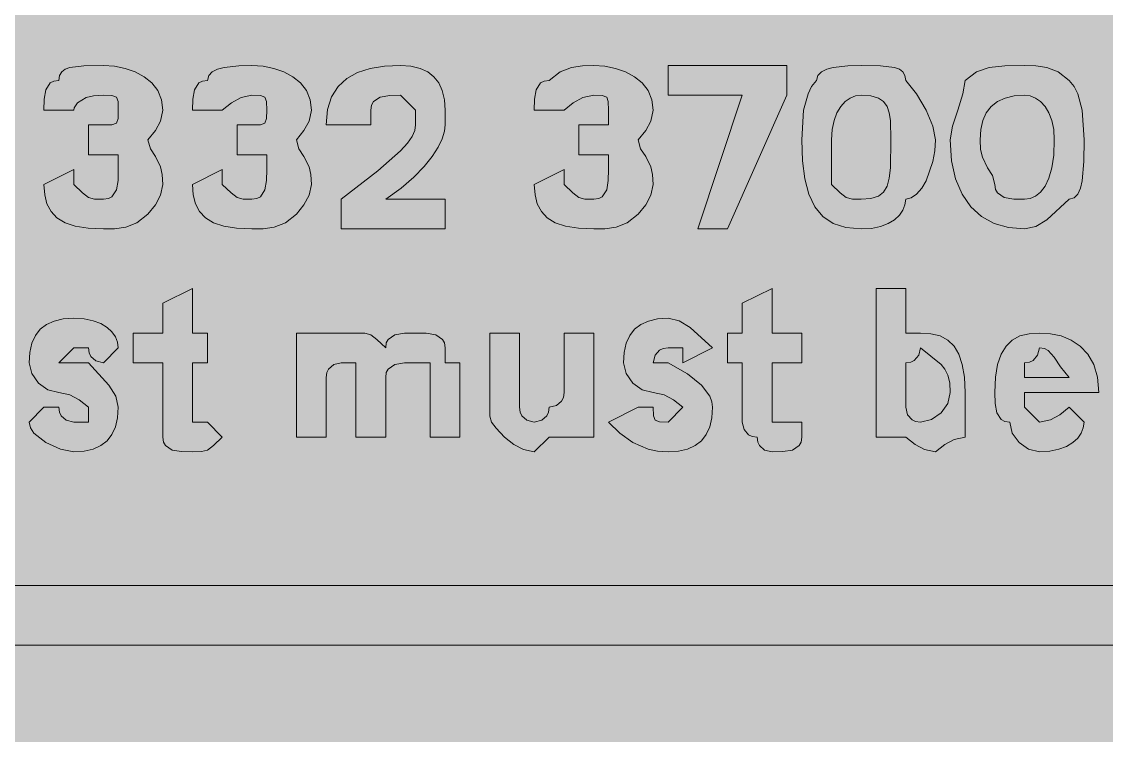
# Model space of a CAD drawing. Header units: metres. Extents: x 9 to 558, y 11 to 260.
# Drawn here: x 366.2 to 453.8, y 133.6 to 191.2 of the extents above; entities that cross this region are included whole.
import ezdxf

# ---------------------------------------------------------------- set-up
doc = ezdxf.new("R2010")
doc.units = ezdxf.units.M
doc.layers.add('FILL_BLACK_000000', color=7, linetype='Continuous', true_color=0x000000)
doc.layers.add('FILL_YELLOW_FFFF00', color=7, linetype='Continuous', true_color=0xffff00)

msp = doc.modelspace()

# ---------------------------------------------------------------- hatches: boundary and pattern name
at = {"layer": 'FILL_BLACK_000000', "true_color": 0x000000}
h = msp.add_hatch(color=7, dxfattribs=at)
h.dxf.hatch_style = 1
h.paths.add_polyline_path([(371.57, 174.54), (370.54, 174.7), (369.71, 174.99), (369.06, 175.38), (368.58, 175.89), (368.25, 176.5), (368.07, 177.24), (368.01, 178.08), (370.41, 179.28), (370.41, 178.08), (371.12, 177.39), (371.61, 177.03), (372.1, 176.9), (372.81, 176.88), (373.21, 176.93), (373.5, 177.09), (373.86, 177.63), (373.99, 178.4), (374.01, 179.28), (374.01, 180.48), (372.81, 180.48), (371.61, 180.48), (371.61, 182.88), (372.81, 182.88), (373.5, 182.9), (373.86, 183.03), (373.99, 183.39), (374.01, 184.08), (373.99, 184.77), (373.86, 185.13), (373.5, 185.26), (372.81, 185.28), (372.02, 185.23), (371.42, 185.09), (370.71, 184.68), (370.45, 184.27), (370.41, 184.08), (368.01, 184.08), (368.03, 184.96), (368.16, 185.73), (368.52, 186.27), (368.81, 186.43), (369.21, 186.48), (369.27, 186.88), (369.44, 187.17), (369.72, 187.39), (370.11, 187.53), (371.23, 187.66), (372.81, 187.68), (373.71, 187.62), (374.57, 187.45), (375.38, 187.17), (376.11, 186.78), (376.72, 186.27), (377.2, 185.65), (377.5, 184.92), (377.61, 184.08), (377.42, 183.2), (377.01, 182.43), (376.41, 181.68), (376.6, 180.95), (377.01, 180.33), (377.42, 179.49), (377.56, 178.87), (377.61, 178.08), (377.42, 177.2), (377.01, 176.43), (376.41, 175.68), (375.51, 174.99), (374.61, 174.63), (373.71, 174.5), (372.81, 174.48), (371.57, 174.54)])
h = msp.add_hatch(color=7, dxfattribs=at)
h.dxf.hatch_style = 1
h.paths.add_polyline_path([(383.57, 174.54), (382.54, 174.7), (381.71, 174.99), (381.06, 175.38), (380.58, 175.89), (380.25, 176.5), (380.07, 177.24), (380.01, 178.08), (382.41, 179.28), (382.41, 178.08), (383.12, 177.39), (383.61, 177.03), (384.1, 176.9), (384.81, 176.88), (385.21, 176.93), (385.5, 177.09), (385.86, 177.63), (385.99, 178.4), (386.01, 179.28), (386.01, 180.48), (384.81, 180.48), (383.61, 180.48), (383.61, 182.88), (384.81, 182.88), (385.5, 182.9), (385.86, 183.03), (385.99, 183.39), (386.01, 184.08), (385.99, 184.77), (385.86, 185.13), (385.5, 185.26), (384.81, 185.28), (383.93, 185.09), (383.16, 184.68), (382.41, 184.08), (380.01, 184.08), (380.03, 184.96), (380.16, 185.73), (380.52, 186.27), (380.81, 186.43), (381.21, 186.48), (381.32, 186.88), (381.6, 187.17), (382.03, 187.39), (382.56, 187.53), (383.74, 187.66), (384.81, 187.68), (385.71, 187.62), (386.57, 187.45), (387.38, 187.17), (388.11, 186.78), (388.72, 186.27), (389.2, 185.65), (389.5, 184.92), (389.61, 184.08), (389.42, 183.2), (389.01, 182.43), (388.41, 181.68), (388.6, 180.95), (389.01, 180.33), (389.42, 179.49), (389.56, 178.87), (389.61, 178.08), (389.42, 177.2), (389.01, 176.43), (388.41, 175.68), (387.51, 174.99), (386.61, 174.63), (385.71, 174.5), (384.81, 174.48), (383.57, 174.54)])
h = msp.add_hatch(color=7, dxfattribs=at)
h.dxf.hatch_style = 1
h.paths.add_polyline_path([(400.41, 176.88), (400.41, 174.48), (392.01, 174.48), (392.01, 176.88), (394.97, 179.17), (396.81, 180.78), (397.38, 181.4), (397.75, 181.94), (397.95, 182.43), (398.01, 182.88), (398.01, 184.08), (396.81, 185.28), (395.93, 185.26), (395.16, 185.13), (394.62, 184.77), (394.46, 184.48), (394.41, 184.08), (394.41, 182.88), (390.81, 182.88), (390.92, 184.12), (391.24, 185.15), (391.76, 185.98), (392.46, 186.63), (393.33, 187.11), (394.35, 187.44), (395.52, 187.62), (396.81, 187.68), (397.65, 187.62), (398.38, 187.45), (399, 187.17), (399.51, 186.78), (399.9, 186.27), (400.18, 185.65), (400.35, 184.92), (400.41, 184.08), (400.41, 182.88), (400.35, 182.38), (400.17, 181.77), (399.84, 181.09), (399.36, 180.33), (398.71, 179.52), (397.88, 178.66), (396.85, 177.78), (395.61, 176.88), (400.41, 176.88)])
h = msp.add_hatch(color=7, dxfattribs=at)
h.dxf.hatch_style = 1
h.paths.add_polyline_path([(411.17, 174.54), (410.14, 174.7), (409.31, 174.99), (408.66, 175.38), (408.18, 175.89), (407.85, 176.5), (407.67, 177.24), (407.61, 178.08), (410.01, 179.28), (410.01, 178.08), (410.72, 177.39), (411.21, 177.03), (411.7, 176.9), (412.41, 176.88), (412.81, 176.93), (413.1, 177.09), (413.46, 177.63), (413.59, 178.4), (413.61, 179.28), (413.61, 180.48), (411.21, 180.48), (411.21, 182.88), (413.61, 182.88), (413.61, 184.08), (413.59, 184.77), (413.46, 185.13), (413.1, 185.26), (412.41, 185.28), (411.53, 185.09), (410.76, 184.68), (410.01, 184.08), (407.61, 184.08), (407.63, 184.96), (407.76, 185.73), (408.12, 186.27), (408.41, 186.43), (408.81, 186.48), (409.71, 187.17), (410.61, 187.53), (411.51, 187.66), (412.41, 187.68), (413.31, 187.62), (414.17, 187.45), (414.98, 187.17), (415.71, 186.78), (416.32, 186.27), (416.8, 185.65), (417.1, 184.92), (417.21, 184.08), (417.02, 183.2), (416.61, 182.43), (416.01, 181.68), (416.2, 180.95), (416.61, 180.33), (417.02, 179.49), (417.16, 178.87), (417.21, 178.08), (417.02, 177.2), (416.61, 176.43), (416.01, 175.68), (415.11, 174.99), (414.21, 174.63), (413.31, 174.5), (412.41, 174.48), (411.17, 174.54)])
h = msp.add_hatch(color=7, dxfattribs=at)
h.dxf.hatch_style = 1
h.paths.add_polyline_path([(424.41, 185.28), (418.41, 185.28), (418.41, 187.68), (428.01, 187.68), (428.01, 185.28), (423.21, 174.48), (420.81, 174.48), (424.41, 185.28)])
h = msp.add_hatch(color=7, dxfattribs=at)
h.dxf.hatch_style = 1
h.paths.add_polyline_path([(439.8, 179.92), (439.26, 178.38), (438.9, 177.77), (438.49, 177.29), (438.06, 176.99), (437.61, 176.88), (437.55, 176.43), (437.38, 176), (437.1, 175.59), (436.71, 175.23), (436.2, 174.92), (435.58, 174.69), (434.85, 174.53), (434.01, 174.48), (432.77, 174.59), (431.74, 174.93), (430.91, 175.49), (430.26, 176.28), (429.78, 177.29), (429.45, 178.53), (429.27, 179.99), (429.21, 181.68), (429.36, 184.08), (429.72, 185.39), (430.01, 185.98), (430.41, 186.48), (430.52, 186.88), (430.8, 187.17), (431.23, 187.39), (431.76, 187.53), (432.94, 187.66), (434.01, 187.68), (435.58, 187.66), (436.71, 187.53), (437.1, 187.39), (437.38, 187.17), (437.55, 186.88), (437.61, 186.48), (438.49, 185.39), (439.26, 184.08), (439.8, 182.77), (440.01, 181.68), (439.96, 180.78), (439.8, 179.92)])
h.paths.add_polyline_path([(436.28, 183.87), (436.11, 184.38), (435.82, 184.77), (435.4, 185.05), (434.8, 185.22), (434.01, 185.28), (433.56, 185.22), (433.13, 185.05), (432.72, 184.77), (432.36, 184.38), (432.05, 183.87), (431.82, 183.25), (431.66, 182.52), (431.61, 181.68), (431.61, 178.08), (432.32, 177.39), (432.81, 177.03), (433.3, 176.9), (434.01, 176.88), (434.8, 176.94), (435.4, 177.12), (435.82, 177.45), (436.11, 177.93), (436.28, 178.58), (436.37, 179.41), (436.41, 181.68), (436.37, 183.25), (436.28, 183.87)], flags=16)
h = msp.add_hatch(color=7, dxfattribs=at)
h.dxf.hatch_style = 1
h.paths.add_polyline_path([(451.86, 178.38), (451.72, 177.77), (451.5, 177.29), (451.21, 176.99), (450.81, 176.88), (449.01, 175.23), (448.11, 174.69), (447.21, 174.48), (445.92, 174.59), (444.75, 174.93), (443.73, 175.49), (442.86, 176.28), (442.16, 177.29), (441.64, 178.53), (441.32, 179.99), (441.21, 181.68), (441.4, 182.77), (441.81, 184.08), (442.22, 185.39), (442.41, 186.48), (443.33, 187.17), (444.36, 187.53), (445.62, 187.66), (447.21, 187.68), (448.11, 187.66), (449.01, 187.53), (449.91, 187.17), (450.81, 186.48), (451.21, 185.98), (451.5, 185.39), (451.86, 184.08), (452.01, 181.68), (451.99, 179.92), (451.86, 178.38)])
h.paths.add_polyline_path([(449.4, 183.25), (449.17, 183.87), (448.86, 184.38), (448.5, 184.77), (448.09, 185.05), (447.66, 185.22), (447.21, 185.28), (446.37, 185.22), (445.64, 185.05), (445.02, 184.77), (444.51, 184.38), (444.12, 183.87), (443.83, 183.25), (443.67, 182.52), (443.61, 181.68), (443.66, 180.89), (443.8, 180.27), (444.21, 179.43), (444.62, 178.81), (444.81, 178.08), (444.86, 177.68), (445.02, 177.39), (445.56, 177.03), (446.33, 176.9), (447.21, 176.88), (447.66, 176.94), (448.09, 177.12), (448.5, 177.45), (448.86, 177.93), (449.17, 178.58), (449.4, 179.41), (449.56, 180.44), (449.61, 181.68), (449.56, 182.52), (449.4, 183.25)], flags=16)
h = msp.add_hatch(color=7, dxfattribs=at)
h.dxf.hatch_style = 1
h.paths.add_polyline_path([(381.21, 166.08), (381.21, 163.68), (380.01, 163.68), (380.01, 160.08), (380.01, 158.88), (381.21, 158.88), (382.41, 157.68), (381.7, 156.99), (381.21, 156.63), (380.72, 156.5), (380.01, 156.48), (379.13, 156.5), (378.36, 156.63), (377.82, 156.99), (377.66, 157.28), (377.61, 157.68), (377.61, 158.88), (377.61, 163.68), (375.21, 163.68), (375.21, 166.08), (377.61, 166.08), (377.61, 168.48), (380.01, 169.68), (380.01, 166.08), (381.21, 166.08)])
h = msp.add_hatch(color=7, dxfattribs=at)
h.dxf.hatch_style = 1
h.paths.add_polyline_path([(429.21, 166.08), (429.21, 163.68), (426.81, 163.68), (426.81, 160.08), (426.81, 158.88), (428.01, 158.88), (429.21, 158.88), (429.21, 157.68), (429.16, 157.28), (429, 156.99), (428.46, 156.63), (427.69, 156.5), (426.81, 156.48), (426.21, 156.63), (425.8, 156.99), (425.66, 157.28), (425.61, 157.68), (425.21, 157.73), (424.92, 157.87), (424.56, 158.28), (424.41, 158.88), (424.41, 163.68), (423.21, 163.68), (423.21, 166.08), (424.41, 166.08), (424.41, 168.48), (426.81, 169.68), (426.81, 166.08), (429.21, 166.08)])
h = msp.add_hatch(color=7, dxfattribs=at)
h.dxf.hatch_style = 1
h.paths.add_polyline_path([(438.36, 157.08), (437.61, 157.68), (435.21, 157.68), (435.21, 169.68), (437.61, 169.68), (437.61, 166.08), (438.81, 166.08), (439.65, 166.02), (440.38, 165.84), (441, 165.51), (441.51, 165.03), (441.9, 164.38), (442.18, 163.55), (442.35, 162.52), (442.41, 161.28), (442.41, 157.68), (441.53, 157.49), (440.76, 157.08), (440.01, 156.48), (439.13, 156.67), (438.36, 157.08)])
h.paths.add_polyline_path([(440.46, 159.63), (441, 160.4), (441.21, 161.28), (441.16, 162.07), (441, 162.69), (440.77, 163.16), (440.46, 163.53), (438.81, 164.88), (438.66, 164.28), (438.3, 163.87), (438.01, 163.73), (437.61, 163.68), (437.61, 160.08), (437.76, 159.48), (438.12, 159.07), (438.41, 158.93), (438.81, 158.88), (439.69, 159.09), (440.46, 159.63)], flags=16)
h = msp.add_hatch(color=7, dxfattribs=at)
h.dxf.hatch_style = 1
h.paths.add_polyline_path([(373.95, 159.24), (373.78, 158.5), (373.5, 157.89), (373.11, 157.38), (372.6, 156.99), (371.98, 156.7), (371.25, 156.54), (370.41, 156.48), (369.34, 156.69), (368.16, 157.23), (367.2, 158), (366.92, 158.43), (366.81, 158.88), (368.01, 160.08), (369.21, 160.08), (369.26, 159.68), (369.4, 159.39), (369.81, 159.03), (370.41, 158.88), (371.61, 158.88), (371.61, 160.08), (370.86, 160.68), (370.09, 161.09), (369.21, 161.28), (368.33, 161.49), (367.56, 162.03), (367.02, 162.8), (366.81, 163.68), (366.87, 164.52), (367.03, 165.25), (367.32, 165.87), (367.71, 166.38), (368.22, 166.77), (368.83, 167.05), (369.57, 167.22), (370.41, 167.28), (371.25, 167.23), (371.98, 167.07), (372.6, 166.84), (373.11, 166.53), (373.5, 166.17), (373.78, 165.76), (373.95, 165.33), (374.01, 164.88), (372.81, 163.68), (372.21, 163.83), (371.8, 164.19), (371.66, 164.48), (371.61, 164.88), (370.41, 164.88), (369.21, 163.68), (370.41, 163.68), (371.61, 163.68), (373.26, 161.88), (373.8, 160.98), (374.01, 160.08), (373.95, 159.24)])
h = msp.add_hatch(color=7, dxfattribs=at)
h.dxf.hatch_style = 1
h.paths.add_polyline_path([(421.95, 159.24), (421.78, 158.5), (421.5, 157.89), (421.11, 157.38), (420.6, 156.99), (419.98, 156.7), (419.25, 156.54), (418.41, 156.48), (417.56, 156.53), (416.82, 156.69), (415.56, 157.23), (414.53, 158), (413.61, 158.88), (416.01, 160.08), (417.21, 160.08), (417.23, 159.39), (417.36, 159.03), (417.72, 158.9), (418.41, 158.88), (419.61, 160.08), (418.86, 160.68), (418.09, 161.09), (417.21, 161.28), (416.33, 161.49), (415.56, 162.03), (415.02, 162.8), (414.81, 163.68), (414.87, 164.52), (415.03, 165.25), (415.32, 165.87), (415.71, 166.38), (416.22, 166.77), (416.83, 167.05), (417.57, 167.22), (418.41, 167.28), (419.31, 167.07), (420.21, 166.53), (422.01, 164.88), (419.61, 163.68), (419.61, 164.88), (418.41, 164.88), (418.01, 164.83), (417.72, 164.69), (417.36, 164.28), (417.21, 163.68), (418.41, 163.68), (419.98, 162.78), (421.11, 161.88), (421.78, 160.98), (421.95, 160.53), (422.01, 160.08), (421.95, 159.24)])
h = msp.add_hatch(color=7, dxfattribs=at)
h.dxf.hatch_style = 1
h.paths.add_polyline_path([(397.13, 163.66), (396.36, 163.53), (395.82, 163.17), (395.66, 162.88), (395.61, 162.48), (395.61, 157.68), (393.21, 157.68), (393.21, 163.68), (392.01, 163.68), (391.41, 163.53), (391, 163.17), (390.86, 162.88), (390.81, 162.48), (390.81, 157.68), (388.41, 157.68), (388.41, 166.08), (390.81, 166.08), (392.01, 166.08), (393.21, 166.08), (393.92, 166.06), (394.41, 165.93), (394.9, 165.57), (395.61, 164.88), (395.66, 165.28), (395.82, 165.57), (396.36, 165.93), (397.13, 166.06), (398.01, 166.08), (398.89, 166.06), (399.66, 165.93), (400.2, 165.57), (400.36, 165.28), (400.41, 164.88), (400.41, 163.68), (401.61, 163.68), (401.61, 157.68), (399.21, 157.68), (399.21, 163.68), (398.01, 163.68), (397.13, 163.66)])
h = msp.add_hatch(color=7, dxfattribs=at)
h.dxf.hatch_style = 1
h.paths.add_polyline_path([(412.41, 166.08), (412.41, 157.68), (408.81, 157.68), (407.61, 156.48), (406.73, 156.67), (405.96, 157.08), (405.21, 157.68), (404.52, 158.39), (404.16, 158.88), (404.03, 159.37), (404.01, 160.08), (404.01, 166.08), (406.41, 166.08), (406.41, 161.28), (406.41, 160.08), (406.46, 159.68), (406.6, 159.39), (407.01, 159.03), (407.61, 158.88), (408.21, 159.03), (408.62, 159.39), (408.76, 159.68), (408.81, 160.08), (409.41, 160.23), (409.82, 160.59), (409.96, 160.88), (410.01, 161.28), (410.01, 166.08), (412.41, 166.08)])
h = msp.add_hatch(color=7, dxfattribs=at)
h.dxf.hatch_style = 1
h.paths.add_polyline_path([(447.21, 160.08), (448.41, 158.88), (449.29, 159.07), (450.06, 159.48), (450.81, 160.08), (452.01, 158.88), (451.95, 158.43), (451.78, 158), (451.5, 157.59), (451.11, 157.23), (450.6, 156.92), (449.98, 156.69), (449.25, 156.53), (448.41, 156.48), (447.53, 156.69), (446.76, 157.23), (446.22, 158), (446.01, 158.88), (445.61, 158.93), (445.32, 159.09), (444.96, 159.63), (444.83, 160.4), (444.81, 161.28), (444.87, 162.52), (445.03, 163.55), (445.32, 164.38), (445.71, 165.03), (446.22, 165.51), (446.83, 165.84), (447.57, 166.02), (448.41, 166.08), (449.31, 166.02), (450.17, 165.84), (450.98, 165.51), (451.71, 165.03), (452.32, 164.38), (452.8, 163.55), (453.1, 162.52), (453.21, 161.28), (447.21, 161.28), (447.21, 160.08)])
h.paths.add_polyline_path([(450.1, 163.36), (449.61, 164.13), (449.12, 164.67), (448.81, 164.83), (448.41, 164.88), (448.26, 164.28), (447.9, 163.87), (447.61, 163.73), (447.21, 163.68), (447.21, 162.48), (450.81, 162.48), (450.1, 163.36)], flags=16)
h = msp.add_hatch(color=7, dxfattribs=at)
h.dxf.hatch_style = 1
h.paths.add_polyline_path([(76.41, 136.08), (69.21, 136.08), (62.01, 143.28), (69.21, 150.48), (76.41, 150.48), (71.61, 145.68), (504.81, 145.68), (504.81, 140.88), (71.61, 140.88), (76.41, 136.08)])
at = {"layer": 'FILL_YELLOW_FFFF00', "true_color": 0xffff00}
h = msp.add_hatch(color=7, dxfattribs=at)
h.dxf.hatch_style = 1
h.paths.add_polyline_path([(551.26, 259.63), (552.02, 259.47), (553.41, 258.93), (556.41, 257.28), (556.81, 256.78), (557.1, 256.19), (557.46, 254.88), (557.61, 252.48), (557.61, 18.48), (557.61, 16.08), (557.42, 15.2), (557.01, 14.43), (556.41, 13.68), (554.8, 12.29), (554.09, 11.87), (553.41, 11.58), (552.02, 11.32), (550.41, 11.28), (16.41, 11.28), (14.01, 11.28), (13.13, 11.99), (12.36, 12.48), (11.82, 12.97), (11.66, 13.28), (11.61, 13.68), (10.82, 14.13), (10.22, 14.6), (9.8, 15.09), (9.51, 15.63), (9.25, 16.89), (9.21, 18.48), (9.21, 252.48), (9.21, 254.88), (11.61, 257.28), (12.36, 257.88), (13.13, 258.29), (14.01, 258.48), (14.76, 259.08), (15.53, 259.49), (16.41, 259.68), (550.41, 259.68), (551.26, 259.63)])

# ---------------------------------------------------------------- linework, layer by layer
at = {"layer": 'FILL_BLACK_000000', "lineweight": 0, "true_color": 0x000000}
for points in [[(371.57, 174.54), (370.54, 174.7), (369.71, 174.99), (369.06, 175.38), (368.58, 175.89), (368.25, 176.5), (368.07, 177.24), (368.01, 178.08), (370.41, 179.28), (370.41, 178.08), (371.12, 177.39), (371.61, 177.03), (372.1, 176.9), (372.81, 176.88), (373.21, 176.93), (373.5, 177.09), (373.86, 177.63), (373.99, 178.4), (374.01, 179.28), (374.01, 180.48), (372.81, 180.48), (371.61, 180.48), (371.61, 182.88), (372.81, 182.88), (373.5, 182.9), (373.86, 183.03), (373.99, 183.39), (374.01, 184.08), (373.99, 184.77), (373.86, 185.13), (373.5, 185.26), (372.81, 185.28), (372.02, 185.23), (371.42, 185.09), (370.71, 184.68), (370.45, 184.27), (370.41, 184.08), (368.01, 184.08), (368.03, 184.96), (368.16, 185.73), (368.52, 186.27), (368.81, 186.43), (369.21, 186.48), (369.27, 186.88), (369.44, 187.17), (369.72, 187.39), (370.11, 187.53), (371.23, 187.66), (372.81, 187.68), (373.71, 187.62), (374.57, 187.45), (375.38, 187.17), (376.11, 186.78), (376.72, 186.27), (377.2, 185.65), (377.5, 184.92), (377.61, 184.08), (377.42, 183.2), (377.01, 182.43), (376.41, 181.68), (376.6, 180.95), (377.01, 180.33), (377.42, 179.49), (377.56, 178.87), (377.61, 178.08), (377.42, 177.2), (377.01, 176.43), (376.41, 175.68), (375.51, 174.99), (374.61, 174.63), (373.71, 174.5), (372.81, 174.48)], [(383.57, 174.54), (382.54, 174.7), (381.71, 174.99), (381.06, 175.38), (380.58, 175.89), (380.25, 176.5), (380.07, 177.24), (380.01, 178.08), (382.41, 179.28), (382.41, 178.08), (383.12, 177.39), (383.61, 177.03), (384.1, 176.9), (384.81, 176.88), (385.21, 176.93), (385.5, 177.09), (385.86, 177.63), (385.99, 178.4), (386.01, 179.28), (386.01, 180.48), (384.81, 180.48), (383.61, 180.48), (383.61, 182.88), (384.81, 182.88), (385.5, 182.9), (385.86, 183.03), (385.99, 183.39), (386.01, 184.08), (385.99, 184.77), (385.86, 185.13), (385.5, 185.26), (384.81, 185.28), (383.93, 185.09), (383.16, 184.68), (382.41, 184.08), (380.01, 184.08), (380.03, 184.96), (380.16, 185.73), (380.52, 186.27), (380.81, 186.43), (381.21, 186.48), (381.32, 186.88), (381.6, 187.17), (382.03, 187.39), (382.56, 187.53), (383.74, 187.66), (384.81, 187.68), (385.71, 187.62), (386.57, 187.45), (387.38, 187.17), (388.11, 186.78), (388.72, 186.27), (389.2, 185.65), (389.5, 184.92), (389.61, 184.08), (389.42, 183.2), (389.01, 182.43), (388.41, 181.68), (388.6, 180.95), (389.01, 180.33), (389.42, 179.49), (389.56, 178.87), (389.61, 178.08), (389.42, 177.2), (389.01, 176.43), (388.41, 175.68), (387.51, 174.99), (386.61, 174.63), (385.71, 174.5), (384.81, 174.48)], [(400.41, 176.88), (400.41, 174.48), (392.01, 174.48), (392.01, 176.88), (394.97, 179.17), (396.81, 180.78), (397.38, 181.4), (397.75, 181.94), (397.95, 182.43), (398.01, 182.88), (398.01, 184.08), (396.81, 185.28), (395.93, 185.26), (395.16, 185.13), (394.62, 184.77), (394.46, 184.48), (394.41, 184.08), (394.41, 182.88), (390.81, 182.88), (390.92, 184.12), (391.24, 185.15), (391.76, 185.98), (392.46, 186.63), (393.33, 187.11), (394.35, 187.44), (395.52, 187.62), (396.81, 187.68), (397.65, 187.62), (398.38, 187.45), (399, 187.17), (399.51, 186.78), (399.9, 186.27), (400.18, 185.65), (400.35, 184.92), (400.41, 184.08), (400.41, 182.88), (400.35, 182.38), (400.17, 181.77), (399.84, 181.09), (399.36, 180.33), (398.71, 179.52), (397.88, 178.66), (396.85, 177.78), (395.61, 176.88)], [(411.17, 174.54), (410.14, 174.7), (409.31, 174.99), (408.66, 175.38), (408.18, 175.89), (407.85, 176.5), (407.67, 177.24), (407.61, 178.08), (410.01, 179.28), (410.01, 178.08), (410.72, 177.39), (411.21, 177.03), (411.7, 176.9), (412.41, 176.88), (412.81, 176.93), (413.1, 177.09), (413.46, 177.63), (413.59, 178.4), (413.61, 179.28), (413.61, 180.48), (411.21, 180.48), (411.21, 182.88), (413.61, 182.88), (413.61, 184.08), (413.59, 184.77), (413.46, 185.13), (413.1, 185.26), (412.41, 185.28), (411.53, 185.09), (410.76, 184.68), (410.01, 184.08), (407.61, 184.08), (407.63, 184.96), (407.76, 185.73), (408.12, 186.27), (408.41, 186.43), (408.81, 186.48), (409.71, 187.17), (410.61, 187.53), (411.51, 187.66), (412.41, 187.68), (413.31, 187.62), (414.17, 187.45), (414.98, 187.17), (415.71, 186.78), (416.32, 186.27), (416.8, 185.65), (417.1, 184.92), (417.21, 184.08), (417.02, 183.2), (416.61, 182.43), (416.01, 181.68), (416.2, 180.95), (416.61, 180.33), (417.02, 179.49), (417.16, 178.87), (417.21, 178.08), (417.02, 177.2), (416.61, 176.43), (416.01, 175.68), (415.11, 174.99), (414.21, 174.63), (413.31, 174.5), (412.41, 174.48)], [(424.41, 185.28), (418.41, 185.28), (418.41, 187.68), (428.01, 187.68), (428.01, 185.28), (423.21, 174.48), (420.81, 174.48)], [(439.8, 179.92), (439.26, 178.38), (438.9, 177.77), (438.49, 177.29), (438.06, 176.99), (437.61, 176.88), (437.55, 176.43), (437.38, 176), (437.1, 175.59), (436.71, 175.23), (436.2, 174.92), (435.58, 174.69), (434.85, 174.53), (434.01, 174.48), (432.77, 174.59), (431.74, 174.93), (430.91, 175.49), (430.26, 176.28), (429.78, 177.29), (429.45, 178.53), (429.27, 179.99), (429.21, 181.68), (429.36, 184.08), (429.72, 185.39), (430.01, 185.98), (430.41, 186.48), (430.52, 186.88), (430.8, 187.17), (431.23, 187.39), (431.76, 187.53), (432.94, 187.66), (434.01, 187.68), (435.58, 187.66), (436.71, 187.53), (437.1, 187.39), (437.38, 187.17), (437.55, 186.88), (437.61, 186.48), (438.49, 185.39), (439.26, 184.08), (439.8, 182.77), (440.01, 181.68), (439.96, 180.78)], [(451.86, 178.38), (451.72, 177.77), (451.5, 177.29), (451.21, 176.99), (450.81, 176.88), (449.01, 175.23), (448.11, 174.69), (447.21, 174.48), (445.92, 174.59), (444.75, 174.93), (443.73, 175.49), (442.86, 176.28), (442.16, 177.29), (441.64, 178.53), (441.32, 179.99), (441.21, 181.68), (441.4, 182.77), (441.81, 184.08), (442.22, 185.39), (442.41, 186.48), (443.33, 187.17), (444.36, 187.53), (445.62, 187.66), (447.21, 187.68), (448.11, 187.66), (449.01, 187.53), (449.91, 187.17), (450.81, 186.48), (451.21, 185.98), (451.5, 185.39), (451.86, 184.08), (452.01, 181.68), (451.99, 179.92)], [(436.28, 183.87), (436.11, 184.38), (435.82, 184.77), (435.4, 185.05), (434.8, 185.22), (434.01, 185.28), (433.56, 185.22), (433.13, 185.05), (432.72, 184.77), (432.36, 184.38), (432.05, 183.87), (431.82, 183.25), (431.66, 182.52), (431.61, 181.68), (431.61, 178.08), (432.32, 177.39), (432.81, 177.03), (433.3, 176.9), (434.01, 176.88), (434.8, 176.94), (435.4, 177.12), (435.82, 177.45), (436.11, 177.93), (436.28, 178.58), (436.37, 179.41), (436.41, 181.68), (436.37, 183.25)], [(449.4, 183.25), (449.17, 183.87), (448.86, 184.38), (448.5, 184.77), (448.09, 185.05), (447.66, 185.22), (447.21, 185.28), (446.37, 185.22), (445.64, 185.05), (445.02, 184.77), (444.51, 184.38), (444.12, 183.87), (443.83, 183.25), (443.67, 182.52), (443.61, 181.68), (443.66, 180.89), (443.8, 180.27), (444.21, 179.43), (444.62, 178.81), (444.81, 178.08), (444.86, 177.68), (445.02, 177.39), (445.56, 177.03), (446.33, 176.9), (447.21, 176.88), (447.66, 176.94), (448.09, 177.12), (448.5, 177.45), (448.86, 177.93), (449.17, 178.58), (449.4, 179.41), (449.56, 180.44), (449.61, 181.68), (449.56, 182.52)], [(381.21, 166.08), (381.21, 163.68), (380.01, 163.68), (380.01, 160.08), (380.01, 158.88), (381.21, 158.88), (382.41, 157.68), (381.7, 156.99), (381.21, 156.63), (380.72, 156.5), (380.01, 156.48), (379.13, 156.5), (378.36, 156.63), (377.82, 156.99), (377.66, 157.28), (377.61, 157.68), (377.61, 158.88), (377.61, 163.68), (375.21, 163.68), (375.21, 166.08), (377.61, 166.08), (377.61, 168.48), (380.01, 169.68), (380.01, 166.08)], [(429.21, 166.08), (429.21, 163.68), (426.81, 163.68), (426.81, 160.08), (426.81, 158.88), (428.01, 158.88), (429.21, 158.88), (429.21, 157.68), (429.16, 157.28), (429, 156.99), (428.46, 156.63), (427.69, 156.5), (426.81, 156.48), (426.21, 156.63), (425.8, 156.99), (425.66, 157.28), (425.61, 157.68), (425.21, 157.73), (424.92, 157.87), (424.56, 158.28), (424.41, 158.88), (424.41, 163.68), (423.21, 163.68), (423.21, 166.08), (424.41, 166.08), (424.41, 168.48), (426.81, 169.68), (426.81, 166.08)], [(438.36, 157.08), (437.61, 157.68), (435.21, 157.68), (435.21, 169.68), (437.61, 169.68), (437.61, 166.08), (438.81, 166.08), (439.65, 166.02), (440.38, 165.84), (441, 165.51), (441.51, 165.03), (441.9, 164.38), (442.18, 163.55), (442.35, 162.52), (442.41, 161.28), (442.41, 157.68), (441.53, 157.49), (440.76, 157.08), (440.01, 156.48), (439.13, 156.67)], [(373.95, 159.24), (373.78, 158.5), (373.5, 157.89), (373.11, 157.38), (372.6, 156.99), (371.98, 156.7), (371.25, 156.54), (370.41, 156.48), (369.34, 156.69), (368.16, 157.23), (367.2, 158), (366.92, 158.43), (366.81, 158.88), (368.01, 160.08), (369.21, 160.08), (369.26, 159.68), (369.4, 159.39), (369.81, 159.03), (370.41, 158.88), (371.61, 158.88), (371.61, 160.08), (370.86, 160.68), (370.09, 161.09), (369.21, 161.28), (368.33, 161.49), (367.56, 162.03), (367.02, 162.8), (366.81, 163.68), (366.87, 164.52), (367.03, 165.25), (367.32, 165.87), (367.71, 166.38), (368.22, 166.77), (368.83, 167.05), (369.57, 167.22), (370.41, 167.28), (371.25, 167.23), (371.98, 167.07), (372.6, 166.84), (373.11, 166.53), (373.5, 166.17), (373.78, 165.76), (373.95, 165.33), (374.01, 164.88), (372.81, 163.68), (372.21, 163.83), (371.8, 164.19), (371.66, 164.48), (371.61, 164.88), (370.41, 164.88), (369.21, 163.68), (370.41, 163.68), (371.61, 163.68), (373.26, 161.88), (373.8, 160.98), (374.01, 160.08)], [(421.95, 159.24), (421.78, 158.5), (421.5, 157.89), (421.11, 157.38), (420.6, 156.99), (419.98, 156.7), (419.25, 156.54), (418.41, 156.48), (417.56, 156.53), (416.82, 156.69), (415.56, 157.23), (414.53, 158), (413.61, 158.88), (416.01, 160.08), (417.21, 160.08), (417.23, 159.39), (417.36, 159.03), (417.72, 158.9), (418.41, 158.88), (419.61, 160.08), (418.86, 160.68), (418.09, 161.09), (417.21, 161.28), (416.33, 161.49), (415.56, 162.03), (415.02, 162.8), (414.81, 163.68), (414.87, 164.52), (415.03, 165.25), (415.32, 165.87), (415.71, 166.38), (416.22, 166.77), (416.83, 167.05), (417.57, 167.22), (418.41, 167.28), (419.31, 167.07), (420.21, 166.53), (422.01, 164.88), (419.61, 163.68), (419.61, 164.88), (418.41, 164.88), (418.01, 164.83), (417.72, 164.69), (417.36, 164.28), (417.21, 163.68), (418.41, 163.68), (419.98, 162.78), (421.11, 161.88), (421.78, 160.98), (421.95, 160.53), (422.01, 160.08)], [(397.13, 163.66), (396.36, 163.53), (395.82, 163.17), (395.66, 162.88), (395.61, 162.48), (395.61, 157.68), (393.21, 157.68), (393.21, 163.68), (392.01, 163.68), (391.41, 163.53), (391, 163.17), (390.86, 162.88), (390.81, 162.48), (390.81, 157.68), (388.41, 157.68), (388.41, 166.08), (390.81, 166.08), (392.01, 166.08), (393.21, 166.08), (393.92, 166.06), (394.41, 165.93), (394.9, 165.57), (395.61, 164.88), (395.66, 165.28), (395.82, 165.57), (396.36, 165.93), (397.13, 166.06), (398.01, 166.08), (398.89, 166.06), (399.66, 165.93), (400.2, 165.57), (400.36, 165.28), (400.41, 164.88), (400.41, 163.68), (401.61, 163.68), (401.61, 157.68), (399.21, 157.68), (399.21, 163.68), (398.01, 163.68)], [(412.41, 166.08), (412.41, 157.68), (408.81, 157.68), (407.61, 156.48), (406.73, 156.67), (405.96, 157.08), (405.21, 157.68), (404.52, 158.39), (404.16, 158.88), (404.03, 159.37), (404.01, 160.08), (404.01, 166.08), (406.41, 166.08), (406.41, 161.28), (406.41, 160.08), (406.46, 159.68), (406.6, 159.39), (407.01, 159.03), (407.61, 158.88), (408.21, 159.03), (408.62, 159.39), (408.76, 159.68), (408.81, 160.08), (409.41, 160.23), (409.82, 160.59), (409.96, 160.88), (410.01, 161.28), (410.01, 166.08)], [(447.21, 160.08), (448.41, 158.88), (449.29, 159.07), (450.06, 159.48), (450.81, 160.08), (452.01, 158.88), (451.95, 158.43), (451.78, 158), (451.5, 157.59), (451.11, 157.23), (450.6, 156.92), (449.98, 156.69), (449.25, 156.53), (448.41, 156.48), (447.53, 156.69), (446.76, 157.23), (446.22, 158), (446.01, 158.88), (445.61, 158.93), (445.32, 159.09), (444.96, 159.63), (444.83, 160.4), (444.81, 161.28), (444.87, 162.52), (445.03, 163.55), (445.32, 164.38), (445.71, 165.03), (446.22, 165.51), (446.83, 165.84), (447.57, 166.02), (448.41, 166.08), (449.31, 166.02), (450.17, 165.84), (450.98, 165.51), (451.71, 165.03), (452.32, 164.38), (452.8, 163.55), (453.1, 162.52), (453.21, 161.28), (447.21, 161.28)], [(440.46, 159.63), (441, 160.4), (441.21, 161.28), (441.16, 162.07), (441, 162.69), (440.77, 163.16), (440.46, 163.53), (438.81, 164.88), (438.66, 164.28), (438.3, 163.87), (438.01, 163.73), (437.61, 163.68), (437.61, 160.08), (437.76, 159.48), (438.12, 159.07), (438.41, 158.93), (438.81, 158.88), (439.69, 159.09)], [(450.1, 163.36), (449.61, 164.13), (449.12, 164.67), (448.81, 164.83), (448.41, 164.88), (448.26, 164.28), (447.9, 163.87), (447.61, 163.73), (447.21, 163.68), (447.21, 162.48), (450.81, 162.48)], [(76.41, 136.08), (69.21, 136.08), (62.01, 143.28), (69.21, 150.48), (76.41, 150.48), (71.61, 145.68), (504.81, 145.68), (504.81, 140.88), (71.61, 140.88)]]:
    msp.add_lwpolyline(points, close=True, dxfattribs=at)

doc.saveas('drawing.dxf')
